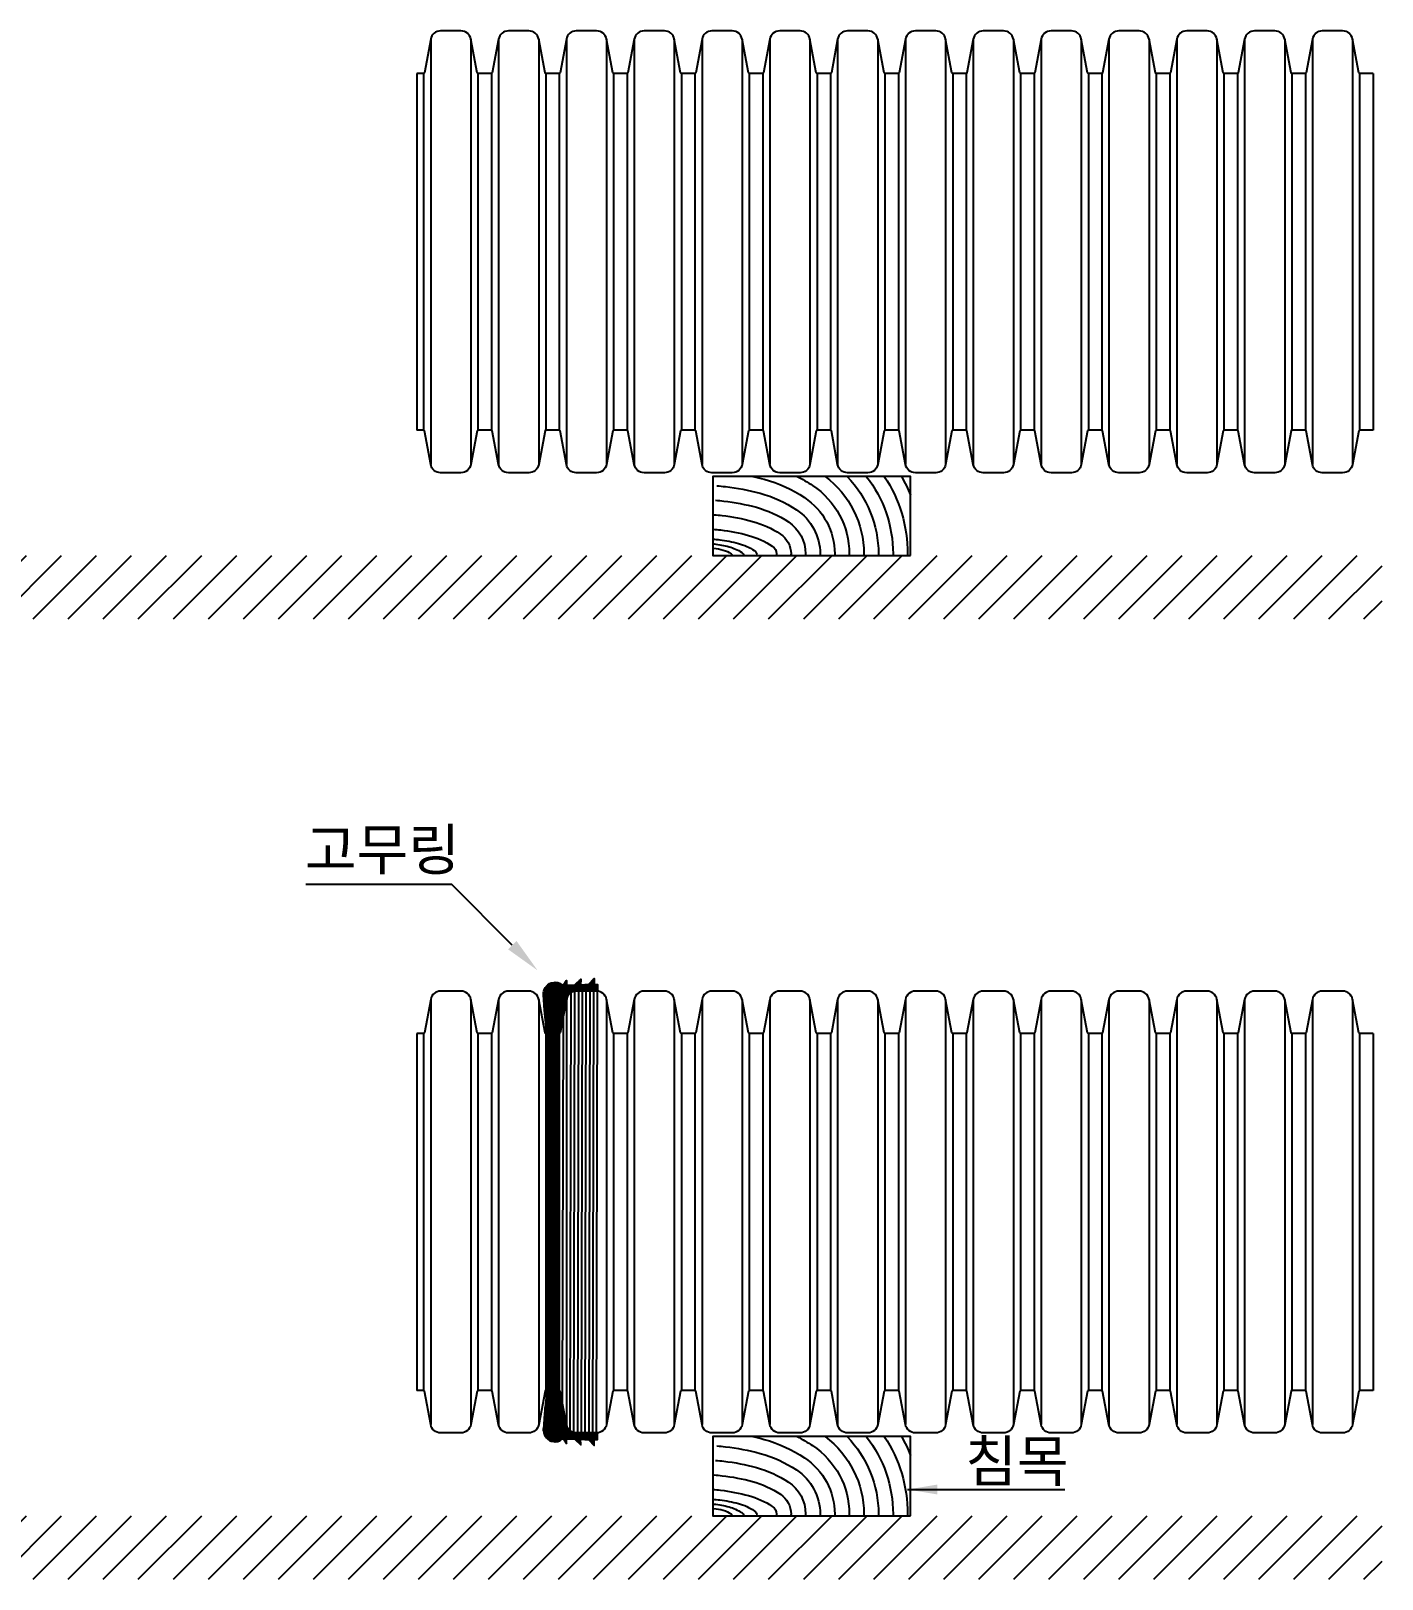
# Model space of a CAD drawing. Header units: inches. Extents: x 15 to 329, y 6 to 106.
# Drawn here: x 288.42 to 308.08, y 76.6 to 99.13 of the extents above; entities that cross this region are included whole.
import ezdxf

# ---------------------------------------------------------------- set-up
doc = ezdxf.new("R2010")
doc.units = ezdxf.units.IN
doc.header["$MEASUREMENT"] = 0
for name, color, linetype in [('ARHT', 8, 'Continuous'), ('CODN', 1, 'Continuous'), ('COMM', 7, 'Continuous'), ('TEXT', 3, 'Continuous')]:
    doc.layers.add(name, color=color, linetype=linetype)
doc.styles.add('돋움', font='DotumChe.TTF')

# ---------------------------------------------------------------- blocks, each defined once
blk = doc.blocks.new('*X5')
at = {"color": 0, "linetype": 'Continuous'}
for p, q in [((941, 571.55), (941, 573.16)), ((941.2, 571.55), (941.2, 572.93)), ((942.8, 571.55), (942.8, 573.03)), ((943, 571.55), (943, 572.84)), ((944.6, 570.14), (944.6, 572.94)), ((940.6, 571.55), (940.6, 572.41)), ((940.8, 571.55), (940.8, 572.41)), ((941.4, 571.55), (941.4, 572.71)), ((941.6, 571.55), (941.6, 572.48)), ((941.8, 571.55), (941.8, 572.45)), ((942, 571.55), (942, 572.44)), ((942.2, 571.55), (942.2, 572.42)), ((942.4, 571.55), (942.4, 572.41)), ((942.6, 571.55), (942.6, 572.4)), ((943.2, 571.55), (943.2, 572.65)), ((943.4, 571.55), (943.4, 572.46)), ((943.6, 571.55), (943.6, 572.39)), ((943.8, 571.54), (943.8, 572.38)), ((944, 571.47), (944, 572.37)), ((944.2, 571.33), (944.2, 572.36)), ((944.4, 571.01), (944.4, 572.34)), ((944.8, 569.26), (944.8, 572.62)), ((945, 568.36), (945, 572.33)), ((945.2, 567.43), (945.2, 572.4)), ((945.4, 566.5), (945.4, 572.56)), ((945.6, 565.96), (945.6, 572.66)), ((945.8, 565.96), (945.8, 572.71)), ((946, 565.96), (946, 572.73)), ((946.2, 565.96), (946.2, 572.72)), ((946.4, 565.96), (946.4, 572.67)), ((946.6, 565.96), (946.6, 572.67)), ((946.8, 565.96), (946.8, 572.56)), ((947, 565.96), (947, 572.42)), ((947.2, 566.19), (947.2, 572.23)), ((947.4, 568.23), (947.4, 571.94)), ((947.6, 570.99), (947.6, 571.28)), ((945.6, 518.79), (945.6, 565.95)), ((945.8, 518.79), (945.8, 565.95)), ((946, 518.79), (946, 565.95)), ((946.2, 518.79), (946.2, 565.95)), ((946.4, 518.79), (946.4, 565.95)), ((946.6, 518.79), (946.6, 565.95)), ((946.8, 518.79), (946.8, 565.95)), ((947, 518.79), (947, 565.95)), ((945.4, 512.18), (945.4, 518.24)), ((945.6, 512.08), (945.6, 518.79)), ((945.8, 512.03), (945.8, 518.79)), ((946, 512.01), (946, 518.79)), ((946.2, 512.02), (946.2, 518.79)), ((946.4, 512.07), (946.4, 518.79)), ((946.6, 512.08), (946.6, 518.79)), ((946.8, 512.18), (946.8, 518.79)), ((947, 512.32), (947, 518.79)), ((947.2, 512.51), (947.2, 518.55)), ((945, 512.41), (945, 516.38)), ((945.2, 512.34), (945.2, 517.31)), ((947.4, 512.8), (947.4, 516.51)), ((944.4, 512.4), (944.4, 513.73)), ((944.6, 511.81), (944.6, 514.6)), ((944.8, 512.12), (944.8, 515.48)), ((947.6, 513.46), (947.6, 513.75)), ((940.6, 512.33), (940.6, 513.19)), ((940.8, 512.33), (940.8, 513.19)), ((941, 511.58), (941, 513.19)), ((941.2, 511.81), (941.2, 513.19)), ((941.4, 512.03), (941.4, 513.19)), ((941.6, 512.26), (941.6, 513.19)), ((941.8, 512.29), (941.8, 513.19)), ((942, 512.3), (942, 513.19)), ((942.2, 512.32), (942.2, 513.19)), ((942.4, 512.33), (942.4, 513.19)), ((942.6, 512.34), (942.6, 513.19)), ((942.8, 511.71), (942.8, 513.19)), ((943, 511.9), (943, 513.19)), ((943.2, 512.09), (943.2, 513.19)), ((943.4, 512.28), (943.4, 513.19)), ((943.6, 512.35), (943.6, 513.19)), ((943.8, 512.36), (943.8, 513.2)), ((944, 512.37), (944, 513.27)), ((944.2, 512.39), (944.2, 513.41))]:
    blk.add_line(p, q, dxfattribs=at)

msp = doc.modelspace()

# ---------------------------------------------------------------- hatches: boundary and pattern name
at = {"layer": 'ARHT', "linetype": 'Continuous'}
h = msp.add_hatch(dxfattribs=at)
h.set_pattern_fill('ANSI31', color=256, scale=2.882788, style=0)
h.set_pattern_definition([(45, (16.45747, 51.47026), (-0.25480487, 0.25480487), [])])
h.paths.add_polyline_path([(266.029, 90.576), (308.083, 90.576), (308.083, 91.498), (266.028, 91.498)])
h = msp.add_hatch(dxfattribs=at)
h.set_pattern_fill('ANSI31', color=256, scale=2.882788, style=0)
h.set_pattern_definition([(45, (16.45747, 37.4933), (-0.25480487, 0.25480487), [])])
h.paths.add_polyline_path([(266.029, 76.599), (308.083, 76.599), (308.083, 77.521), (266.028, 77.521)])

# ---------------------------------------------------------------- linework, layer by layer
for p, q in [((294.239, 99.015), (294.239, 92.824)), ((294.823, 99.015), (294.823, 92.824)), ((295.226, 99.015), (295.226, 92.824)), ((295.81, 99.015), (295.81, 92.824)), ((296.213, 99.015), (296.213, 92.824)), ((296.797, 99.015), (296.797, 92.824)), ((297.2, 99.015), (297.2, 92.824)), ((297.784, 99.015), (297.784, 92.824)), ((298.187, 99.015), (298.187, 92.824)), ((298.771, 99.015), (298.771, 92.824)), ((299.174, 99.015), (299.174, 92.824)), ((299.758, 99.015), (299.758, 92.824)), ((300.161, 99.015), (300.161, 92.824)), ((300.745, 99.015), (300.745, 92.824)), ((301.148, 99.015), (301.148, 92.824)), ((301.732, 99.015), (301.732, 92.824)), ((302.135, 99.015), (302.135, 92.824)), ((302.719, 99.015), (302.719, 92.824)), ((303.122, 99.015), (303.122, 92.824)), ((303.706, 99.015), (303.706, 92.824)), ((304.109, 99.015), (304.109, 92.824)), ((304.693, 99.015), (304.693, 92.824)), ((305.096, 99.015), (305.096, 92.824)), ((305.68, 99.015), (305.68, 92.824)), ((306.083, 99.015), (306.083, 92.824)), ((306.667, 99.015), (306.667, 92.824)), ((307.07, 99.015), (307.07, 92.824)), ((307.654, 99.015), (307.654, 92.824)), ((294.037, 98.517), (294.037, 93.321)), ((294.136, 98.517), (294.136, 93.321)), ((294.926, 98.517), (294.926, 93.321)), ((295.123, 98.517), (295.123, 93.321)), ((295.913, 98.517), (295.913, 93.321)), ((296.11, 98.517), (296.11, 93.321)), ((296.9, 98.517), (296.9, 93.321)), ((297.097, 98.517), (297.097, 93.321)), ((297.887, 98.517), (297.887, 93.321)), ((298.084, 98.517), (298.084, 93.321)), ((298.874, 98.517), (298.874, 93.321)), ((299.071, 98.517), (299.071, 93.321)), ((299.861, 98.517), (299.861, 93.321)), ((300.058, 98.517), (300.058, 93.321)), ((300.848, 98.517), (300.848, 93.321)), ((301.045, 98.517), (301.045, 93.321)), ((301.835, 98.517), (301.835, 93.321)), ((302.032, 98.517), (302.032, 93.321)), ((302.822, 98.517), (302.822, 93.321)), ((303.019, 98.517), (303.019, 93.321)), ((303.809, 98.517), (303.809, 93.321)), ((304.006, 98.517), (304.006, 93.321)), ((304.796, 98.517), (304.796, 93.321)), ((304.993, 98.517), (304.993, 93.321)), ((305.783, 98.517), (305.783, 93.321)), ((305.98, 98.517), (305.98, 93.321)), ((306.77, 98.517), (306.77, 93.321)), ((306.967, 98.517), (306.967, 93.321)), ((307.757, 98.517), (307.757, 93.321)), ((307.954, 98.517), (307.954, 93.321)), ((294.239, 85.038), (294.239, 78.847)), ((294.823, 85.038), (294.823, 78.847)), ((295.226, 85.038), (295.226, 78.847)), ((295.81, 85.038), (295.81, 78.847)), ((296.213, 85.038), (296.213, 78.847)), ((296.213, 85.038), (296.213, 78.847)), ((296.797, 85.038), (296.797, 78.847)), ((297.2, 85.038), (297.2, 78.847)), ((297.784, 85.038), (297.784, 78.847)), ((298.187, 85.038), (298.187, 78.847)), ((298.771, 85.038), (298.771, 78.847)), ((299.174, 85.038), (299.174, 78.847)), ((299.758, 85.038), (299.758, 78.847)), ((300.161, 85.038), (300.161, 78.847)), ((300.745, 85.038), (300.745, 78.847)), ((301.148, 85.038), (301.148, 78.847)), ((301.732, 85.038), (301.732, 78.847)), ((302.135, 85.038), (302.135, 78.847)), ((302.719, 85.038), (302.719, 78.847)), ((303.122, 85.038), (303.122, 78.847)), ((303.706, 85.038), (303.706, 78.847)), ((304.109, 85.038), (304.109, 78.847)), ((304.693, 85.038), (304.693, 78.847)), ((305.096, 85.038), (305.096, 78.847)), ((305.68, 85.038), (305.68, 78.847)), ((306.083, 85.038), (306.083, 78.847)), ((306.667, 85.038), (306.667, 78.847)), ((307.07, 85.038), (307.07, 78.847)), ((307.654, 85.038), (307.654, 78.847)), ((294.037, 84.541), (294.037, 79.344)), ((294.136, 84.541), (294.136, 79.344)), ((294.926, 84.541), (294.926, 79.344)), ((295.123, 84.541), (295.123, 79.344)), ((295.913, 84.541), (295.913, 79.344)), ((296.11, 84.541), (296.11, 79.344)), ((296.9, 84.541), (296.9, 79.344)), ((297.097, 84.541), (297.097, 79.344)), ((297.887, 84.541), (297.887, 79.344)), ((298.084, 84.541), (298.084, 79.344)), ((298.874, 84.541), (298.874, 79.344)), ((299.071, 84.541), (299.071, 79.344)), ((299.861, 84.541), (299.861, 79.344)), ((300.058, 84.541), (300.058, 79.344)), ((300.848, 84.541), (300.848, 79.344)), ((301.045, 84.541), (301.045, 79.344)), ((301.835, 84.541), (301.835, 79.344)), ((302.032, 84.541), (302.032, 79.344)), ((302.822, 84.541), (302.822, 79.344)), ((303.019, 84.541), (303.019, 79.344)), ((303.809, 84.541), (303.809, 79.344)), ((304.006, 84.541), (304.006, 79.344)), ((304.796, 84.541), (304.796, 79.344)), ((304.993, 84.541), (304.993, 79.344)), ((305.783, 84.541), (305.783, 79.344)), ((305.98, 84.541), (305.98, 79.344)), ((306.77, 84.541), (306.77, 79.344)), ((306.967, 84.541), (306.967, 79.344)), ((307.757, 84.541), (307.757, 79.344)), ((307.954, 84.541), (307.954, 79.344))]:
    msp.add_line(p, q, dxfattribs=at)
for points in [[(298.927, 92.65, -0.011856), (299.09, 92.609, -0.07957), (299.679, 92.341, -0.251341), (300.118, 91.523, -0.006167), (300.118, 91.498, -0.04549)], [(299.57, 92.65, -0.02903), (299.796, 92.518, -0.251341), (300.33, 91.523, -0.005072), (300.33, 91.498, -0.04549)], [(299.977, 92.65, -0.236693), (300.542, 91.523, -0.004307), (300.542, 91.498, -0.04549)], [(300.298, 92.65, -0.195012), (300.755, 91.523, -0.003743), (300.754, 91.498, -0.04549)], [(300.578, 92.65, -0.167364), (300.967, 91.523, -0.003309), (300.966, 91.498, -0.04549)], [(300.84, 92.65, -0.14718), (301.179, 91.523, -0.002965), (301.178, 91.498, -0.04549)], [(301.089, 92.65, -0.033979), (301.223, 92.375, -0.04549)], [(298.403, 92.515, -0.005567), (298.528, 92.502, -0.038736), (299.034, 92.405, -0.07957), (299.562, 92.164, -0.251341), (299.906, 91.523, -0.007866), (299.906, 91.498, -0.04549)], [(298.384, 92.304, -0.005567), (298.504, 92.291, -0.038736), (298.978, 92.2, -0.07957), (299.445, 91.988, -0.251341), (299.694, 91.523, -0.010856), (299.694, 91.498, -0.04549)], [(298.365, 92.093, -0.005567), (298.48, 92.081, -0.038736), (298.922, 91.996, -0.07957), (299.327, 91.811, -0.251341), (299.482, 91.523, -0.017519), (299.481, 91.498, -0.04549)], [(298.345, 91.882, -0.005567), (298.456, 91.87, -0.038736), (298.865, 91.791, -0.07957), (299.21, 91.634, -0.251341), (299.27, 91.523, -0.04549), (299.268, 91.498, -0.07957)], [(298.345, 91.738, -0.007522), (298.445, 91.728, -0.038736), (298.718, 91.675, -0.07957), (298.948, 91.571, -0.24465), (298.988, 91.498, -0.251341)], [(298.345, 91.67, -0.001556), (298.362, 91.668, -0.038736), (298.58, 91.626, -0.07957), (298.764, 91.543, -0.194629), (298.794, 91.498, -0.251341)], [(298.345, 91.606, -0.002242), (298.36, 91.604, -0.038736), (298.497, 91.578, -0.07957), (298.611, 91.525, -0.191113), (298.63, 91.498, -0.251341)], [(298.927, 78.673, -0.011856), (299.09, 78.632, -0.07957), (299.679, 78.364, -0.251341), (300.118, 77.546, -0.006167), (300.118, 77.521, -0.04549)], [(299.57, 78.673, -0.02903), (299.796, 78.541, -0.251341), (300.33, 77.546, -0.005072), (300.33, 77.521, -0.04549)], [(299.977, 78.673, -0.236693), (300.542, 77.546, -0.004307), (300.542, 77.521, -0.04549)], [(300.298, 78.673, -0.195012), (300.755, 77.546, -0.003743), (300.754, 77.521, -0.04549)], [(300.578, 78.673, -0.167364), (300.967, 77.546, -0.003309), (300.966, 77.521, -0.04549)], [(300.84, 78.673, -0.14718), (301.179, 77.546, -0.002965), (301.178, 77.521, -0.04549)], [(301.089, 78.673, -0.033979), (301.223, 78.398, -0.04549)], [(298.403, 78.538, -0.005567), (298.528, 78.525, -0.038736), (299.034, 78.428, -0.07957), (299.562, 78.187, -0.251341), (299.906, 77.546, -0.007866), (299.906, 77.521, -0.04549)], [(298.384, 78.327, -0.005567), (298.504, 78.315, -0.038736), (298.978, 78.223, -0.07957), (299.445, 78.011, -0.251341), (299.694, 77.546, -0.010856), (299.694, 77.521, -0.04549)], [(298.365, 78.116, -0.005567), (298.48, 78.104, -0.038736), (298.922, 78.019, -0.07957), (299.327, 77.834, -0.251341), (299.482, 77.546, -0.017519), (299.481, 77.521, -0.04549)], [(298.345, 77.905, -0.005567), (298.456, 77.893, -0.038736), (298.865, 77.814, -0.07957), (299.21, 77.657, -0.251341), (299.27, 77.546, -0.04549), (299.268, 77.521, -0.07957)], [(298.345, 77.761, -0.007522), (298.445, 77.751, -0.038736), (298.718, 77.698, -0.07957), (298.948, 77.594, -0.24465), (298.988, 77.521, -0.251341)], [(298.345, 77.693, -0.001556), (298.362, 77.691, -0.038736), (298.58, 77.649, -0.07957), (298.764, 77.566, -0.194629), (298.794, 77.521, -0.251341)], [(298.345, 77.629, -0.002242), (298.36, 77.627, -0.038736), (298.497, 77.601, -0.07957), (298.611, 77.548, -0.191113), (298.63, 77.521, -0.251341)]]:
    msp.add_lwpolyline(points, format="xyb", dxfattribs=at)
for points in [[(296.268, 78.743), (296.282, 85.158)], [(296.323, 78.728), (296.337, 85.158)], [(296.378, 78.728), (296.392, 85.158)], [(296.433, 78.728), (296.447, 85.158)], [(296.488, 78.728), (296.502, 85.158)], [(296.488, 78.728), (296.502, 85.158)], [(296.543, 78.728), (296.557, 85.157)], [(296.598, 78.727), (296.612, 85.157)], [(296.653, 78.727), (296.667, 85.157)], [(296.158, 79.124), (296.171, 84.819)]]:
    msp.add_lwpolyline(points, dxfattribs=at)
at = {"layer": 'CODN'}
for p, q in [((294.544, 86.709), (292.42, 86.709)), ((295.426, 85.827), (294.544, 86.709))]:
    msp.add_line(p, q, dxfattribs=at)
at = {"layer": 'CODN', "linetype": 'Continuous'}
msp.add_line((301.178, 77.903), (303.465, 77.903), dxfattribs=at)
at = {"layer": 'CODN'}
msp.add_solid([(295.487, 85.888), (295.365, 85.766), (295.792, 85.461)], dxfattribs=at)
at = {"layer": 'CODN', "linetype": 'Continuous'}
msp.add_solid([(301.611, 77.831), (301.611, 77.975), (301.178, 77.903)], dxfattribs=at)
at = {"layer": 'COMM'}
for points in [[(307.954, 98.517), (307.856, 98.517), (307.757, 98.517, -0.360911), (307.746, 98.527), (307.654, 99.015, 0.360911), (307.51, 99.134), (307.214, 99.134, 0.360911), (307.07, 99.015), (306.978, 98.527, -0.360911), (306.967, 98.517), (306.869, 98.517), (306.77, 98.517, -0.360911), (306.759, 98.527), (306.667, 99.015, 0.360911), (306.523, 99.134), (306.227, 99.134, 0.360911), (306.083, 99.015), (305.991, 98.527, -0.360911), (305.98, 98.517), (305.882, 98.517), (305.783, 98.517, -0.360911), (305.772, 98.527), (305.68, 99.015, 0.360911), (305.536, 99.134), (305.24, 99.134, 0.360911), (305.096, 99.015), (305.004, 98.527, -0.360911), (304.993, 98.517), (304.895, 98.517), (304.796, 98.517, -0.360911), (304.785, 98.527), (304.693, 99.015, 0.360911), (304.549, 99.134), (304.253, 99.134, 0.360911), (304.109, 99.015), (304.017, 98.527, -0.360911), (304.006, 98.517), (303.908, 98.517), (303.809, 98.517, -0.360911), (303.798, 98.527), (303.706, 99.015, 0.360911), (303.562, 99.134), (303.266, 99.134, 0.360911), (303.122, 99.015), (303.03, 98.527, -0.360911), (303.019, 98.517), (302.921, 98.517), (302.822, 98.517, -0.360911), (302.811, 98.527), (302.719, 99.015, 0.360911), (302.575, 99.134), (302.279, 99.134, 0.360911), (302.135, 99.015), (302.043, 98.527, -0.360911), (302.032, 98.517), (301.933, 98.517), (301.835, 98.517, -0.360911), (301.824, 98.527), (301.732, 99.015, 0.360911), (301.588, 99.134), (301.292, 99.134, 0.360911), (301.148, 99.015), (301.056, 98.527, -0.360911), (301.045, 98.517), (300.946, 98.517), (300.848, 98.517, -0.360911), (300.837, 98.527), (300.745, 99.015, 0.360911), (300.601, 99.134), (300.305, 99.134, 0.360911), (300.161, 99.015), (300.069, 98.527, -0.360911), (300.058, 98.517), (299.959, 98.517), (299.861, 98.517, -0.360911), (299.85, 98.527), (299.758, 99.015, 0.360911), (299.614, 99.134), (299.318, 99.134, 0.360911), (299.174, 99.015), (299.082, 98.527, -0.360911), (299.071, 98.517), (298.972, 98.517), (298.874, 98.517, -0.360911), (298.863, 98.527), (298.771, 99.015, 0.360911), (298.627, 99.134), (298.331, 99.134, 0.360911), (298.187, 99.015), (298.095, 98.527, -0.360911), (298.084, 98.517), (297.985, 98.517), (297.887, 98.517, -0.360911), (297.876, 98.527), (297.784, 99.015, 0.360911), (297.64, 99.134), (297.344, 99.134, 0.360911), (297.2, 99.015), (297.108, 98.527, -0.360911), (297.097, 98.517), (296.998, 98.517), (296.9, 98.517, -0.360911), (296.889, 98.527), (296.797, 99.015, 0.360911), (296.653, 99.134), (296.357, 99.134, 0.360911), (296.213, 99.015), (296.121, 98.527, -0.360911), (296.11, 98.517), (296.011, 98.517), (295.913, 98.517, -0.360911), (295.902, 98.527), (295.81, 99.015, 0.360911), (295.666, 99.134), (295.37, 99.134, 0.360911), (295.226, 99.015), (295.134, 98.527, -0.360911), (295.123, 98.517), (295.024, 98.517), (294.926, 98.517, -0.360911), (294.915, 98.527), (294.823, 99.015, 0.360911), (294.679, 99.134), (294.383, 99.134, 0.360911), (294.239, 99.015), (294.147, 98.527, -0.360911), (294.136, 98.517), (294.037, 98.517)], [(307.954, 93.321), (307.856, 93.321), (307.757, 93.321, 0.360911), (307.746, 93.312), (307.654, 92.824, -0.360911), (307.51, 92.704), (307.214, 92.704, -0.360911), (307.07, 92.824), (306.978, 93.312, 0.360911), (306.967, 93.321), (306.869, 93.321), (306.77, 93.321, 0.360911), (306.759, 93.312), (306.667, 92.824, -0.360911), (306.523, 92.704), (306.227, 92.704, -0.360911), (306.083, 92.824), (305.991, 93.312, 0.360911), (305.98, 93.321), (305.882, 93.321), (305.783, 93.321, 0.360911), (305.772, 93.312), (305.68, 92.824, -0.360911), (305.536, 92.704), (305.24, 92.704, -0.360911), (305.096, 92.824), (305.004, 93.312, 0.360911), (304.993, 93.321), (304.895, 93.321), (304.796, 93.321, 0.360911), (304.785, 93.312), (304.693, 92.824, -0.360911), (304.549, 92.704), (304.253, 92.704, -0.360911), (304.109, 92.824), (304.017, 93.312, 0.360911), (304.006, 93.321), (303.908, 93.321), (303.809, 93.321, 0.360911), (303.798, 93.312), (303.706, 92.824, -0.360911), (303.562, 92.704), (303.266, 92.704, -0.360911), (303.122, 92.824), (303.03, 93.312, 0.360911), (303.019, 93.321), (302.921, 93.321), (302.822, 93.321, 0.360911), (302.811, 93.312), (302.719, 92.824, -0.360911), (302.575, 92.704), (302.279, 92.704, -0.360911), (302.135, 92.824), (302.043, 93.312, 0.360911), (302.032, 93.321), (301.933, 93.321), (301.835, 93.321, 0.360911), (301.824, 93.312), (301.732, 92.824, -0.360911), (301.588, 92.704), (301.292, 92.704, -0.360911), (301.148, 92.824), (301.056, 93.312, 0.360911), (301.045, 93.321), (300.946, 93.321), (300.848, 93.321, 0.360911), (300.837, 93.312), (300.745, 92.824, -0.360911), (300.601, 92.704), (300.305, 92.704, -0.360911), (300.161, 92.824), (300.069, 93.312, 0.360911), (300.058, 93.321), (299.959, 93.321), (299.861, 93.321, 0.360911), (299.85, 93.312), (299.758, 92.824, -0.360911), (299.614, 92.704), (299.318, 92.704, -0.360911), (299.174, 92.824), (299.082, 93.312, 0.360911), (299.071, 93.321), (298.972, 93.321), (298.874, 93.321, 0.360911), (298.863, 93.312), (298.771, 92.824, -0.360911), (298.627, 92.704), (298.331, 92.704, -0.360911), (298.187, 92.824), (298.095, 93.312, 0.360911), (298.084, 93.321), (297.985, 93.321), (297.887, 93.321, 0.360911), (297.876, 93.312), (297.784, 92.824, -0.360911), (297.64, 92.704), (297.344, 92.704, -0.360911), (297.2, 92.824), (297.108, 93.312, 0.360911), (297.097, 93.321), (296.998, 93.321), (296.9, 93.321, 0.360911), (296.889, 93.312), (296.797, 92.824, -0.360911), (296.653, 92.704), (296.357, 92.704, -0.360911), (296.213, 92.824), (296.121, 93.312, 0.360911), (296.11, 93.321), (296.011, 93.321), (295.913, 93.321, 0.360911), (295.902, 93.312), (295.81, 92.824, -0.360911), (295.666, 92.704), (295.37, 92.704, -0.360911), (295.226, 92.824), (295.134, 93.312, 0.360911), (295.123, 93.321), (295.024, 93.321), (294.926, 93.321, 0.360911), (294.915, 93.312), (294.823, 92.824, -0.360911), (294.679, 92.704), (294.383, 92.704, -0.360911), (294.239, 92.824), (294.147, 93.312, 0.360911), (294.136, 93.321), (294.037, 93.321)], [(296.34, 85.157), (296.324, 85.156, 0.388398), (296.231, 85.087), (296.177, 84.847), (296.113, 84.55, -0.360911), (296.101, 84.54), (295.939, 84.54), (295.927, 84.55), (295.895, 84.878), (295.881, 85.102, -0.314516), (295.992, 85.28), (296.014, 85.28, -0.311097), (296.152, 85.243), (296.169, 85.243), (296.214, 85.312), (296.215, 85.243), (296.337, 85.25), (296.421, 85.331), (296.418, 85.25), (296.54, 85.257), (296.616, 85.343), (296.619, 85.252), (296.664, 85.252), (296.667, 85.157), (296.34, 85.157, 0.026296), (296.324, 85.156)], [(307.954, 84.541), (307.856, 84.541), (307.757, 84.541, -0.360911), (307.746, 84.55), (307.654, 85.038, 0.360911), (307.51, 85.157), (307.214, 85.157, 0.360911), (307.07, 85.038), (306.978, 84.55, -0.360911), (306.967, 84.541), (306.869, 84.541), (306.77, 84.541, -0.360911), (306.759, 84.55), (306.667, 85.038, 0.360911), (306.523, 85.157), (306.227, 85.157, 0.360911), (306.083, 85.038), (305.991, 84.55, -0.360911), (305.98, 84.541), (305.882, 84.541), (305.783, 84.541, -0.360911), (305.772, 84.55), (305.68, 85.038, 0.360911), (305.536, 85.157), (305.24, 85.157, 0.360911), (305.096, 85.038), (305.004, 84.55, -0.360911), (304.993, 84.541), (304.895, 84.541), (304.796, 84.541, -0.360911), (304.785, 84.55), (304.693, 85.038, 0.360911), (304.549, 85.157), (304.253, 85.157, 0.360911), (304.109, 85.038), (304.017, 84.55, -0.360911), (304.006, 84.541), (303.908, 84.541), (303.809, 84.541, -0.360911), (303.798, 84.55), (303.706, 85.038, 0.360911), (303.562, 85.157), (303.266, 85.157, 0.360911), (303.122, 85.038), (303.03, 84.55, -0.360911), (303.019, 84.541), (302.921, 84.541), (302.822, 84.541, -0.360911), (302.811, 84.55), (302.719, 85.038, 0.360911), (302.575, 85.157), (302.279, 85.157, 0.360911), (302.135, 85.038), (302.043, 84.55, -0.360911), (302.032, 84.541), (301.933, 84.541), (301.835, 84.541, -0.360911), (301.824, 84.55), (301.732, 85.038, 0.360911), (301.588, 85.157), (301.292, 85.157, 0.360911), (301.148, 85.038), (301.056, 84.55, -0.360911), (301.045, 84.541), (300.946, 84.541), (300.848, 84.541, -0.360911), (300.837, 84.55), (300.745, 85.038, 0.360911), (300.601, 85.157), (300.305, 85.157, 0.360911), (300.161, 85.038), (300.069, 84.55, -0.360911), (300.058, 84.541), (299.959, 84.541), (299.861, 84.541, -0.360911), (299.85, 84.55), (299.758, 85.038, 0.360911), (299.614, 85.157), (299.318, 85.157, 0.360911), (299.174, 85.038), (299.082, 84.55, -0.360911), (299.071, 84.541), (298.972, 84.541), (298.874, 84.541, -0.360911), (298.863, 84.55), (298.771, 85.038, 0.360911), (298.627, 85.157), (298.331, 85.157, 0.360911), (298.187, 85.038), (298.095, 84.55, -0.360911), (298.084, 84.541), (297.985, 84.541), (297.887, 84.541, -0.360911), (297.876, 84.55), (297.784, 85.038, 0.360911), (297.64, 85.157), (297.344, 85.157, 0.360911), (297.2, 85.038), (297.108, 84.55, -0.360911), (297.097, 84.541), (296.998, 84.541), (296.9, 84.541, -0.360911), (296.889, 84.55), (296.797, 85.038, 0.360911), (296.653, 85.157), (296.357, 85.157, 0.360911), (296.213, 85.038), (296.121, 84.55, -0.360911), (296.11, 84.541), (296.011, 84.541), (295.913, 84.541, -0.360911), (295.902, 84.55), (295.81, 85.038, 0.360911), (295.666, 85.157), (295.37, 85.157, 0.360911), (295.226, 85.038), (295.134, 84.55, -0.360911), (295.123, 84.541), (295.024, 84.541), (294.926, 84.541, -0.360911), (294.915, 84.55), (294.823, 85.038, 0.360911), (294.679, 85.157), (294.383, 85.157, 0.360911), (294.239, 85.038), (294.147, 84.55, -0.360911), (294.136, 84.541), (294.037, 84.541)], [(307.954, 79.344), (307.856, 79.344), (307.757, 79.344, 0.360911), (307.746, 79.335), (307.654, 78.847, -0.360911), (307.51, 78.727), (307.214, 78.727, -0.360911), (307.07, 78.847), (306.978, 79.335, 0.360911), (306.967, 79.344), (306.869, 79.344), (306.77, 79.344, 0.360911), (306.759, 79.335), (306.667, 78.847, -0.360911), (306.523, 78.727), (306.227, 78.727, -0.360911), (306.083, 78.847), (305.991, 79.335, 0.360911), (305.98, 79.344), (305.882, 79.344), (305.783, 79.344, 0.360911), (305.772, 79.335), (305.68, 78.847, -0.360911), (305.536, 78.727), (305.24, 78.727, -0.360911), (305.096, 78.847), (305.004, 79.335, 0.360911), (304.993, 79.344), (304.895, 79.344), (304.796, 79.344, 0.360911), (304.785, 79.335), (304.693, 78.847, -0.360911), (304.549, 78.727), (304.253, 78.727, -0.360911), (304.109, 78.847), (304.017, 79.335, 0.360911), (304.006, 79.344), (303.908, 79.344), (303.809, 79.344, 0.360911), (303.798, 79.335), (303.706, 78.847, -0.360911), (303.562, 78.727), (303.266, 78.727, -0.360911), (303.122, 78.847), (303.03, 79.335, 0.360911), (303.019, 79.344), (302.921, 79.344), (302.822, 79.344, 0.360911), (302.811, 79.335), (302.719, 78.847, -0.360911), (302.575, 78.727), (302.279, 78.727, -0.360911), (302.135, 78.847), (302.043, 79.335, 0.360911), (302.032, 79.344), (301.933, 79.344), (301.835, 79.344, 0.360911), (301.824, 79.335), (301.732, 78.847, -0.360911), (301.588, 78.727), (301.292, 78.727, -0.360911), (301.148, 78.847), (301.056, 79.335, 0.360911), (301.045, 79.344), (300.946, 79.344), (300.848, 79.344, 0.360911), (300.837, 79.335), (300.745, 78.847, -0.360911), (300.601, 78.727), (300.305, 78.727, -0.360911), (300.161, 78.847), (300.069, 79.335, 0.360911), (300.058, 79.344), (299.959, 79.344), (299.861, 79.344, 0.360911), (299.85, 79.335), (299.758, 78.847, -0.360911), (299.614, 78.727), (299.318, 78.727, -0.360911), (299.174, 78.847), (299.082, 79.335, 0.360911), (299.071, 79.344), (298.972, 79.344), (298.874, 79.344, 0.360911), (298.863, 79.335), (298.771, 78.847, -0.360911), (298.627, 78.727), (298.331, 78.727, -0.360911), (298.187, 78.847), (298.095, 79.335, 0.360911), (298.084, 79.344), (297.985, 79.344), (297.887, 79.344, 0.360911), (297.876, 79.335), (297.784, 78.847, -0.360911), (297.64, 78.727), (297.344, 78.727, -0.360911), (297.2, 78.847), (297.108, 79.335, 0.360911), (297.097, 79.344), (296.998, 79.344), (296.9, 79.344, 0.360911), (296.889, 79.335), (296.797, 78.847, -0.360911), (296.653, 78.727), (296.357, 78.727, -0.360911), (296.213, 78.847), (296.121, 79.335, 0.360911), (296.11, 79.344), (296.011, 79.344), (295.913, 79.344, 0.360911), (295.902, 79.335), (295.81, 78.847, -0.360911), (295.666, 78.727), (295.37, 78.727, -0.360911), (295.226, 78.847), (295.134, 79.335, 0.360911), (295.123, 79.344), (295.024, 79.344), (294.926, 79.344, 0.360911), (294.915, 79.335), (294.823, 78.847, -0.360911), (294.679, 78.727), (294.383, 78.727, -0.360911), (294.239, 78.847), (294.147, 79.335, 0.360911), (294.136, 79.344), (294.037, 79.344)], [(296.34, 78.728), (296.324, 78.728, -0.388398), (296.231, 78.798), (296.177, 79.038), (296.113, 79.335, 0.360911), (296.101, 79.344), (295.939, 79.344), (295.927, 79.335), (295.895, 79.006), (295.881, 78.783, 0.314516), (295.992, 78.605), (296.014, 78.605, 0.311097), (296.152, 78.642), (296.169, 78.642), (296.214, 78.573), (296.215, 78.642), (296.337, 78.635), (296.421, 78.554), (296.418, 78.635), (296.54, 78.628), (296.616, 78.542), (296.619, 78.633), (296.664, 78.633), (296.667, 78.728), (296.34, 78.728, -0.026296), (296.324, 78.728)]]:
    msp.add_lwpolyline(points, format="xyb", dxfattribs=at)
for points in [[(301.223, 91.498), (301.223, 92.65), (298.345, 92.65), (298.345, 91.498)], [(301.223, 77.521), (301.223, 78.673), (298.345, 78.673), (298.345, 77.521)]]:
    msp.add_lwpolyline(points, close=True, dxfattribs=at)

# ---------------------------------------------------------------- block references
at = {"layer": 'ARHT', "linetype": 'Continuous', "xscale": -0.1101587104798282, "yscale": 0.1101587104798282, "zscale": 0.1101587102783804}
msp.add_blockref('*X5', (400.268, 22.196), dxfattribs=at)

# ---------------------------------------------------------------- texts
at = {"layer": 'TEXT', "style": '돋움'}
for s, p in [('고무링', (292.407, 86.919)), ('침목', (302.016, 78.016))]:
    msp.add_text(s, height=0.6, dxfattribs=at).set_placement(p)

doc.saveas('drawing.dxf')
